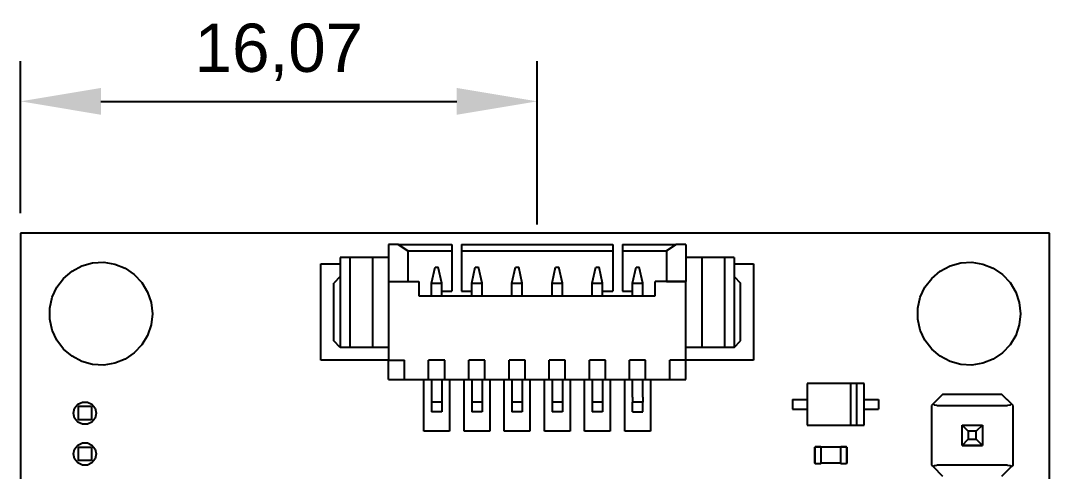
# Model space of a CAD drawing. Header units: millimetres. Extents: x -50 to 227, y -72 to 118.
# Drawn here: x 0 to 32, y -29.01 to -15 of the extents above; entities that cross this region are included whole.
import ezdxf

# ---------------------------------------------------------------- set-up
doc = ezdxf.new("R2010")
doc.units = ezdxf.units.MM
doc.layers.add('VISIBLE', color=7, linetype='Continuous')
doc.styles.get("Standard").update_dxf_attribs({"font": 'arial.ttf'})
doc.dimstyles.get("Standard").update_dxf_attribs({"dimtxt": 2.5, "dimasz": 2.5, "dimexe": 1.25, "dimexo": 0.625, "dimtad": 1, "dimcen": 2.5, "dimazin": 3, "dimtfac": 1, "dimtmove": 0, "dimatfit": 3})

# ---------------------------------------------------------------- blocks, each defined once
blk = doc.blocks.new('*D14')
at = {"color": 0, "lineweight": -2, "transparency": 16777216}
for p, q in [((0, -20.985), (0, -16.257)), ((16.067, -21.333), (16.067, -16.257)), ((2.5, -17.507), (13.567, -17.507))]:
    blk.add_line(p, q, dxfattribs=at)
at = {"color": 0, "transparency": 16777216}
for points in [[(2.5, -17.091), (2.5, -17.924), (0, -17.507)], [(13.567, -17.091), (13.567, -17.924), (16.067, -17.507)]]:
    blk.add_solid(points, dxfattribs=at)
at = {"layer": 'Defpoints', "color": 0, "transparency": 16777216}
for p in [(16.067, -17.507), (0, -21.61), (16.067, -21.958)]:
    blk.add_point(p, dxfattribs=at)
at = {"color": 0, "transparency": 16777216, "insert": (8.034, -15.981), "char_height": 1.5, "attachment_point": 5}
blk.add_mtext('16,07', dxfattribs=at)

msp = doc.modelspace()

# ---------------------------------------------------------------- linework, layer by layer
at = {"layer": 'VISIBLE'}
for points in [[(0, -21.61), (0, -51.61)], [(32, -21.61), (0, -21.61)], [(32, -51.61), (32, -21.61)], [(11.442, -21.958), (11.442, -23.108)], [(11.742, -21.958), (11.442, -21.958)], [(11.742, -21.958), (12.042, -22.158)], [(11.742, -21.958), (12.042, -22.158)], [(12.042, -22.158), (11.742, -21.958)], [(11.742, -21.958), (13.417, -21.958)], [(13.417, -21.958), (13.417, -22.158)], [(13.717, -21.958), (18.417, -21.958)], [(13.717, -21.958), (13.717, -22.158)], [(18.417, -21.958), (18.417, -22.158)], [(18.717, -21.958), (20.392, -21.958)], [(18.717, -21.958), (18.717, -22.158)], [(20.392, -21.958), (20.092, -22.158)], [(20.392, -21.958), (20.092, -22.158)], [(20.392, -21.958), (20.092, -22.158)], [(20.692, -21.958), (20.392, -21.958)], [(20.692, -21.958), (20.692, -23.108)], [(10.242, -22.358), (9.942, -22.358)], [(9.942, -22.358), (9.942, -25.158)], [(10.942, -22.358), (10.242, -22.358)], [(10.242, -22.358), (10.242, -25.158)], [(11.442, -22.358), (10.942, -22.358)], [(10.942, -22.358), (10.942, -25.158)], [(12.042, -22.158), (12.042, -23.108)], [(12.042, -22.158), (13.417, -22.158)], [(13.417, -22.158), (13.417, -23.408)], [(13.717, -22.158), (18.417, -22.158)], [(13.717, -22.158), (13.717, -23.408)], [(18.417, -22.158), (18.417, -23.408)], [(18.717, -22.158), (18.717, -23.408)], [(18.717, -22.158), (20.092, -22.158)], [(20.092, -22.158), (20.092, -23.108)], [(21.192, -22.358), (20.692, -22.358)], [(21.892, -22.358), (21.192, -22.358)], [(21.192, -22.358), (21.192, -25.158)], [(22.192, -22.358), (21.892, -22.358)], [(21.892, -22.358), (21.892, -25.158)], [(22.192, -22.358), (22.192, -25.158)], [(4.1, -24.11), (4.063, -24.454), (3.952, -24.782), (3.774, -25.078), (3.536, -25.33), (3.249, -25.524), (2.928, -25.652), (2.587, -25.708), (2.241, -25.689), (1.908, -25.596), (1.602, -25.434), (1.338, -25.21), (1.129, -24.935), (0.984, -24.621), (0.909, -24.283), (0.909, -23.937), (0.984, -23.599), (1.129, -23.285), (1.338, -23.01), (1.602, -22.786), (1.908, -22.624), (2.241, -22.531), (2.587, -22.512), (2.928, -22.568), (3.249, -22.696), (3.536, -22.891), (3.774, -23.142), (3.952, -23.438), (4.063, -23.766), (4.1, -24.11)], [(9.342, -25.558), (9.342, -22.558)], [(9.342, -22.558), (9.942, -22.558)], [(12.782, -23.158), (12.892, -22.658)], [(12.892, -22.658), (12.992, -22.658)], [(13.102, -23.158), (12.992, -22.658)], [(14.032, -23.158), (14.142, -22.658)], [(14.142, -22.658), (14.242, -22.658)], [(14.352, -23.158), (14.242, -22.658)], [(15.282, -23.158), (15.392, -22.658)], [(15.392, -22.658), (15.492, -22.658)], [(15.602, -23.158), (15.492, -22.658)], [(16.532, -23.158), (16.642, -22.658)], [(16.642, -22.658), (16.742, -22.658)], [(16.852, -23.158), (16.742, -22.658)], [(17.782, -23.158), (17.892, -22.658)], [(17.892, -22.658), (17.992, -22.658)], [(18.102, -23.158), (17.992, -22.658)], [(19.032, -23.158), (19.142, -22.658)], [(19.142, -22.658), (19.242, -22.658)], [(19.352, -23.158), (19.242, -22.658)], [(22.192, -22.558), (22.792, -22.558)], [(22.792, -22.558), (22.792, -25.558)], [(31.1, -24.11), (31.063, -24.454), (30.952, -24.782), (30.774, -25.078), (30.536, -25.33), (30.249, -25.524), (29.928, -25.652), (29.587, -25.708), (29.241, -25.689), (28.908, -25.596), (28.602, -25.434), (28.338, -25.21), (28.129, -24.935), (27.984, -24.621), (27.909, -24.283), (27.909, -23.937), (27.984, -23.599), (28.129, -23.285), (28.338, -23.01), (28.602, -22.786), (28.908, -22.624), (29.241, -22.531), (29.587, -22.512), (29.928, -22.568), (30.249, -22.696), (30.536, -22.891), (30.774, -23.142), (30.952, -23.438), (31.063, -23.766), (31.1, -24.11)], [(9.942, -22.958), (9.742, -23.158)], [(22.192, -22.958), (22.392, -23.158)], [(9.742, -24.958), (9.742, -23.158)], [(11.442, -23.108), (11.442, -25.558)], [(11.442, -23.108), (12.392, -23.108)], [(11.442, -23.108), (12.042, -23.108)], [(12.392, -23.108), (12.392, -23.558)], [(12.782, -23.558), (12.782, -23.158)], [(12.782, -23.158), (13.102, -23.158)], [(13.102, -23.558), (13.102, -23.158)], [(14.032, -23.558), (14.032, -23.158)], [(14.032, -23.158), (14.352, -23.158)], [(14.352, -23.558), (14.352, -23.158)], [(15.282, -23.558), (15.282, -23.158)], [(15.282, -23.158), (15.602, -23.158)], [(15.602, -23.558), (15.602, -23.158)], [(16.532, -23.558), (16.532, -23.158)], [(16.532, -23.158), (16.852, -23.158)], [(16.852, -23.558), (16.852, -23.158)], [(17.782, -23.558), (17.782, -23.158)], [(17.782, -23.158), (18.102, -23.158)], [(18.102, -23.558), (18.102, -23.158)], [(19.032, -23.558), (19.032, -23.158)], [(19.032, -23.158), (19.352, -23.158)], [(19.352, -23.558), (19.352, -23.158)], [(19.742, -23.558), (19.742, -23.108)], [(20.692, -23.108), (19.742, -23.108)], [(20.092, -23.108), (20.692, -23.108)], [(20.692, -25.558), (20.692, -23.108)], [(22.392, -24.958), (22.392, -23.158)], [(12.392, -23.558), (19.742, -23.558)], [(13.102, -23.408), (13.417, -23.408)], [(13.717, -23.408), (14.032, -23.408)], [(18.102, -23.408), (18.417, -23.408)], [(18.717, -23.408), (19.032, -23.408)], [(9.942, -25.158), (9.742, -24.958)], [(22.192, -25.158), (22.392, -24.958)], [(10.242, -25.158), (9.942, -25.158)], [(10.942, -25.158), (10.242, -25.158)], [(11.442, -25.158), (10.942, -25.158)], [(21.192, -25.158), (20.692, -25.158)], [(21.892, -25.158), (21.192, -25.158)], [(22.192, -25.158), (21.892, -25.158)], [(11.442, -25.558), (9.342, -25.558)], [(11.442, -26.158), (11.442, -25.558)], [(11.442, -25.558), (11.942, -25.558)], [(11.942, -26.158), (11.942, -25.558)], [(13.192, -25.558), (12.692, -25.558)], [(12.692, -26.158), (12.692, -25.558)], [(13.192, -26.158), (13.192, -25.558)], [(14.442, -25.558), (13.942, -25.558)], [(13.942, -26.158), (13.942, -25.558)], [(14.442, -26.158), (14.442, -25.558)], [(15.692, -25.558), (15.192, -25.558)], [(15.192, -26.158), (15.192, -25.558)], [(15.692, -26.158), (15.692, -25.558)], [(16.942, -25.558), (16.442, -25.558)], [(16.442, -26.158), (16.442, -25.558)], [(16.942, -26.158), (16.942, -25.558)], [(18.192, -25.558), (17.692, -25.558)], [(17.692, -26.158), (17.692, -25.558)], [(18.192, -26.158), (18.192, -25.558)], [(19.442, -25.558), (18.942, -25.558)], [(18.942, -26.158), (18.942, -25.558)], [(19.442, -26.158), (19.442, -25.558)], [(20.692, -25.558), (20.192, -25.558)], [(20.192, -26.158), (20.192, -25.558)], [(20.692, -26.158), (20.692, -25.558)], [(22.792, -25.558), (20.692, -25.558)], [(11.442, -26.158), (11.942, -26.158)], [(11.942, -26.158), (12.692, -26.158)], [(12.542, -27.758), (12.542, -26.158)], [(12.692, -26.158), (13.192, -26.158)], [(12.782, -26.158), (12.782, -26.708)], [(13.102, -26.158), (13.102, -26.708)], [(13.192, -26.158), (13.942, -26.158)], [(13.342, -26.158), (13.342, -27.758)], [(13.792, -27.758), (13.792, -26.158)], [(13.942, -26.158), (14.442, -26.158)], [(14.032, -26.158), (14.032, -26.708)], [(14.352, -26.158), (14.352, -26.708)], [(14.442, -26.158), (15.192, -26.158)], [(14.592, -26.158), (14.592, -27.758)], [(15.042, -27.758), (15.042, -26.158)], [(15.192, -26.158), (15.692, -26.158)], [(15.282, -26.158), (15.282, -26.708)], [(15.602, -26.158), (15.602, -26.708)], [(15.692, -26.158), (16.442, -26.158)], [(15.842, -26.158), (15.842, -27.758)], [(16.292, -27.758), (16.292, -26.158)], [(16.442, -26.158), (16.942, -26.158)], [(16.532, -26.158), (16.532, -26.708)], [(16.852, -26.158), (16.852, -26.708)], [(16.942, -26.158), (17.692, -26.158)], [(17.092, -26.158), (17.092, -27.758)], [(17.542, -27.758), (17.542, -26.158)], [(17.692, -26.158), (18.192, -26.158)], [(17.782, -26.158), (17.782, -26.708)], [(18.102, -26.158), (18.102, -26.708)], [(18.192, -26.158), (18.942, -26.158)], [(18.342, -26.158), (18.342, -27.758)], [(18.792, -27.758), (18.792, -26.158)], [(18.942, -26.158), (19.442, -26.158)], [(19.032, -26.708), (19.032, -26.158)], [(19.352, -26.708), (19.352, -26.158)], [(19.442, -26.158), (20.192, -26.158)], [(19.592, -26.158), (19.592, -27.758)], [(20.192, -26.158), (20.692, -26.158)], [(25.813, -26.275), (24.463, -26.275)], [(24.463, -26.275), (24.463, -27.575)], [(25.813, -26.275), (25.813, -27.575)], [(25.813, -26.275), (25.813, -27.575)], [(26.005, -26.275), (25.813, -26.275)], [(26.005, -27.575), (26.005, -26.275)], [(26.238, -26.275), (26.005, -26.275)], [(26.005, -27.575), (26.005, -26.275)], [(26.238, -27.575), (26.238, -26.275)], [(2.355, -27.201), (2.32, -27.355), (2.221, -27.479), (2.079, -27.547), (1.921, -27.547), (1.779, -27.479), (1.68, -27.355), (1.645, -27.201), (1.68, -27.047), (1.779, -26.924), (1.921, -26.855), (2.079, -26.855), (2.221, -26.924), (2.32, -27.047), (2.355, -27.201)], [(12.782, -26.708), (12.782, -26.725), (12.782, -26.741), (12.782, -26.758), (12.782, -26.773), (12.782, -26.788), (12.782, -26.802), (12.782, -26.814), (12.782, -26.825), (12.782, -26.835), (12.782, -26.843), (12.782, -26.85), (12.782, -26.854), (12.782, -26.857), (12.782, -26.858)], [(12.782, -26.858), (12.782, -27.158)], [(13.102, -26.858), (12.782, -26.858)], [(13.102, -26.708), (13.102, -26.725), (13.102, -26.741), (13.102, -26.758), (13.102, -26.773), (13.102, -26.788), (13.102, -26.802), (13.102, -26.814), (13.102, -26.825), (13.102, -26.835), (13.102, -26.843), (13.102, -26.85), (13.102, -26.854), (13.102, -26.857), (13.102, -26.858)], [(13.102, -26.858), (13.102, -27.158)], [(14.032, -26.708), (14.032, -26.725), (14.032, -26.741), (14.032, -26.758), (14.032, -26.773), (14.032, -26.788), (14.032, -26.802), (14.032, -26.814), (14.032, -26.825), (14.032, -26.835), (14.032, -26.843), (14.032, -26.85), (14.032, -26.854), (14.032, -26.857), (14.032, -26.858)], [(14.032, -26.858), (14.032, -27.158)], [(14.352, -26.858), (14.032, -26.858)], [(14.352, -26.708), (14.352, -26.725), (14.352, -26.741), (14.352, -26.758), (14.352, -26.773), (14.352, -26.788), (14.352, -26.802), (14.352, -26.814), (14.352, -26.825), (14.352, -26.835), (14.352, -26.843), (14.352, -26.85), (14.352, -26.854), (14.352, -26.857), (14.352, -26.858)], [(14.352, -26.858), (14.352, -27.158)], [(15.282, -26.708), (15.282, -26.725), (15.282, -26.741), (15.282, -26.758), (15.282, -26.773), (15.282, -26.788), (15.282, -26.802), (15.282, -26.814), (15.282, -26.825), (15.282, -26.835), (15.282, -26.843), (15.282, -26.85), (15.282, -26.854), (15.282, -26.857), (15.282, -26.858)], [(15.282, -26.858), (15.282, -27.158)], [(15.602, -26.858), (15.282, -26.858)], [(15.602, -26.708), (15.602, -26.725), (15.602, -26.741), (15.602, -26.758), (15.602, -26.773), (15.602, -26.788), (15.602, -26.802), (15.602, -26.814), (15.602, -26.825), (15.602, -26.835), (15.602, -26.843), (15.602, -26.85), (15.602, -26.854), (15.602, -26.857), (15.602, -26.858)], [(15.602, -26.858), (15.602, -27.158)], [(16.532, -26.708), (16.532, -26.725), (16.532, -26.741), (16.532, -26.758), (16.532, -26.773), (16.532, -26.788), (16.532, -26.802), (16.532, -26.814), (16.532, -26.825), (16.532, -26.835), (16.532, -26.843), (16.532, -26.85), (16.532, -26.854), (16.532, -26.857), (16.532, -26.858)], [(16.532, -26.858), (16.532, -27.158)], [(16.852, -26.858), (16.532, -26.858)], [(16.852, -26.708), (16.852, -26.725), (16.852, -26.741), (16.852, -26.758), (16.852, -26.773), (16.852, -26.788), (16.852, -26.802), (16.852, -26.814), (16.852, -26.825), (16.852, -26.835), (16.852, -26.843), (16.852, -26.85), (16.852, -26.854), (16.852, -26.857), (16.852, -26.858)], [(16.852, -26.858), (16.852, -27.158)], [(17.782, -26.708), (17.782, -26.725), (17.782, -26.741), (17.782, -26.758), (17.782, -26.773), (17.782, -26.788), (17.782, -26.802), (17.782, -26.814), (17.782, -26.825), (17.782, -26.835), (17.782, -26.843), (17.782, -26.85), (17.782, -26.854), (17.782, -26.857), (17.782, -26.858)], [(17.782, -26.858), (17.782, -27.158)], [(18.102, -26.858), (17.782, -26.858)], [(18.102, -26.708), (18.102, -26.725), (18.102, -26.741), (18.102, -26.758), (18.102, -26.773), (18.102, -26.788), (18.102, -26.802), (18.102, -26.814), (18.102, -26.825), (18.102, -26.835), (18.102, -26.843), (18.102, -26.85), (18.102, -26.854), (18.102, -26.857), (18.102, -26.858)], [(18.102, -26.858), (18.102, -27.158)], [(19.032, -26.708), (19.032, -26.725), (19.032, -26.741), (19.032, -26.758), (19.032, -26.773), (19.032, -26.788), (19.032, -26.802), (19.032, -26.814), (19.032, -26.825), (19.032, -26.835), (19.032, -26.843), (19.032, -26.85), (19.032, -26.854), (19.032, -26.857), (19.032, -26.858)], [(19.032, -27.158), (19.032, -26.858)], [(19.352, -26.858), (19.032, -26.858)], [(19.352, -26.708), (19.352, -26.725), (19.352, -26.741), (19.352, -26.758), (19.352, -26.773), (19.352, -26.788), (19.352, -26.802), (19.352, -26.814), (19.352, -26.825), (19.352, -26.835), (19.352, -26.843), (19.352, -26.85), (19.352, -26.854), (19.352, -26.857), (19.352, -26.858)], [(19.352, -27.158), (19.352, -26.858)], [(24.013, -26.775), (24.013, -27.075)], [(24.013, -26.775), (24.141, -26.775)], [(24.141, -26.775), (24.189, -26.775), (24.214, -26.775)], [(24.214, -26.775), (24.258, -26.775)], [(24.258, -26.775), (24.282, -26.775), (24.327, -26.775), (24.455, -26.775)], [(24.455, -26.775), (24.463, -26.775)], [(26.238, -26.775), (26.245, -26.775)], [(26.245, -26.775), (26.374, -26.775), (26.418, -26.775), (26.442, -26.775)], [(26.442, -26.775), (26.486, -26.775)], [(26.486, -26.775), (26.511, -26.775), (26.56, -26.775)], [(26.56, -26.775), (26.688, -26.775)], [(26.688, -26.775), (26.688, -27.075)], [(28.676, -26.62), (28.33, -26.966)], [(28.381, -26.915), (28.676, -26.62)], [(28.676, -26.62), (28.676, -26.62)], [(30.525, -26.62), (28.676, -26.62)], [(30.525, -26.62), (28.676, -26.62)], [(30.819, -26.915), (30.525, -26.62)], [(30.525, -26.62), (30.525, -26.62)], [(30.87, -26.966), (30.525, -26.62)], [(2.203, -26.997), (1.796, -26.997)], [(1.796, -26.997), (1.796, -27.404)], [(2.203, -26.997), (2.203, -27.404)], [(13.102, -27.158), (12.782, -27.158)], [(14.352, -27.158), (14.032, -27.158)], [(15.602, -27.158), (15.282, -27.158)], [(16.852, -27.158), (16.532, -27.158)], [(18.102, -27.158), (17.782, -27.158)], [(19.032, -27.158), (19.352, -27.158)], [(24.013, -27.075), (24.141, -27.075)], [(24.141, -27.075), (24.189, -27.075), (24.214, -27.075)], [(24.214, -27.075), (24.258, -27.075)], [(24.258, -27.075), (24.282, -27.075), (24.327, -27.075), (24.455, -27.075)], [(24.455, -27.075), (24.463, -27.075)], [(26.238, -27.075), (26.245, -27.075)], [(26.245, -27.075), (26.374, -27.075), (26.418, -27.075), (26.442, -27.075)], [(26.442, -27.075), (26.486, -27.075)], [(26.486, -27.075), (26.511, -27.075), (26.56, -27.075)], [(26.56, -27.075), (26.688, -27.075)], [(28.381, -26.915), (28.345, -26.951), (28.33, -26.966)], [(28.33, -26.966), (28.33, -28.815)], [(28.33, -26.966), (28.33, -27.109)], [(28.503, -26.966), (28.434, -26.951), (28.381, -26.915)], [(28.503, -26.966), (30.697, -26.966)], [(30.819, -26.915), (30.767, -26.951), (30.697, -26.966)], [(30.87, -26.966), (30.819, -26.915)], [(30.87, -28.815), (30.87, -26.966)], [(30.87, -26.966), (30.87, -26.966)], [(2.203, -27.404), (1.796, -27.404)], [(13.342, -27.758), (12.542, -27.758)], [(14.592, -27.758), (13.792, -27.758)], [(15.842, -27.758), (15.042, -27.758)], [(17.092, -27.758), (16.292, -27.758)], [(18.342, -27.758), (17.542, -27.758)], [(19.592, -27.758), (18.792, -27.758)], [(24.463, -27.575), (25.813, -27.575)], [(25.813, -27.575), (26.005, -27.575)], [(26.005, -27.575), (26.238, -27.575)], [(29.285, -28.205), (29.285, -27.575)], [(29.285, -27.575), (29.915, -27.575)], [(29.475, -27.765), (29.285, -27.575)], [(29.475, -27.765), (29.475, -28.015)], [(29.725, -27.765), (29.475, -27.765)], [(29.915, -27.575), (29.725, -27.765)], [(29.725, -28.015), (29.725, -27.765)], [(29.915, -27.575), (29.915, -28.205)], [(2.355, -28.471), (2.32, -28.625), (2.221, -28.749), (2.079, -28.817), (1.921, -28.817), (1.779, -28.749), (1.68, -28.625), (1.645, -28.471), (1.68, -28.317), (1.779, -28.194), (1.921, -28.125), (2.079, -28.125), (2.221, -28.194), (2.32, -28.317), (2.355, -28.471)], [(29.285, -28.205), (29.475, -28.015)], [(29.475, -28.015), (29.725, -28.015)], [(29.915, -28.205), (29.725, -28.015)], [(2.203, -28.267), (1.796, -28.267)], [(1.796, -28.267), (1.796, -28.674)], [(2.203, -28.267), (2.203, -28.674)], [(24.712, -28.248), (24.7, -28.26)], [(24.712, -28.248), (24.7, -28.26)], [(24.7, -28.76), (24.7, -28.26)], [(24.7, -28.26), (24.7, -28.76)], [(24.888, -28.248), (24.712, -28.248)], [(24.712, -28.248), (24.888, -28.248)], [(24.9, -28.26), (24.888, -28.248)], [(24.9, -28.26), (24.888, -28.248)], [(25.5, -28.26), (24.9, -28.26)], [(24.9, -28.76), (24.9, -28.26)], [(25.512, -28.248), (25.5, -28.26)], [(25.512, -28.248), (25.5, -28.26)], [(25.5, -28.26), (25.5, -28.76)], [(25.688, -28.248), (25.512, -28.248)], [(25.512, -28.248), (25.688, -28.248)], [(25.7, -28.26), (25.688, -28.248)], [(25.7, -28.26), (25.688, -28.248)], [(25.7, -28.76), (25.7, -28.26)], [(25.7, -28.26), (25.7, -28.76)], [(29.285, -28.205), (29.285, -28.205)], [(29.285, -28.205), (29.285, -28.205)], [(29.915, -28.205), (29.285, -28.205)], [(29.915, -28.205), (29.285, -28.205)], [(29.285, -28.205), (29.285, -28.205)], [(29.285, -28.205), (29.285, -28.205)], [(29.285, -28.205), (29.915, -28.205)], [(29.915, -28.205), (29.915, -28.205)], [(29.915, -28.205), (29.915, -28.205)], [(29.915, -28.205), (29.915, -28.205)], [(29.915, -28.205), (29.915, -28.205)], [(2.203, -28.674), (1.796, -28.674)], [(24.7, -28.76), (24.712, -28.772)], [(24.888, -28.772), (24.712, -28.772)], [(24.888, -28.772), (24.9, -28.76)], [(25.5, -28.76), (24.9, -28.76)], [(25.5, -28.76), (25.512, -28.772)], [(25.688, -28.772), (25.512, -28.772)], [(25.688, -28.772), (25.7, -28.76)], [(28.33, -28.815), (28.345, -28.829), (28.381, -28.865)], [(28.33, -28.815), (28.381, -28.865)], [(28.381, -28.865), (28.434, -28.829), (28.503, -28.815)], [(28.381, -28.865), (28.676, -29.16)], [(30.697, -28.815), (28.503, -28.815)], [(30.525, -29.16), (30.819, -28.865)], [(30.697, -28.815), (30.767, -28.829), (30.819, -28.865)], [(30.819, -28.865), (30.87, -28.815)], [(30.87, -28.815), (30.819, -28.865)]]:
    msp.add_lwpolyline(points, dxfattribs=at)

# ---------------------------------------------------------------- dimensions: what is measured, and where the dimension line sits
dim = msp.add_linear_dim(base=(16.067, -17.507), p1=(0, -21.61), p2=(16.067, -21.958), dimstyle='Standard', override={"dimtxt": 1.5, "dimtxsty": 'Standard', "dimadec": 0, "dimazin": 0, "dimfxl": 1})
dim.commit()
dim.dimension.update_dxf_attribs({"geometry": '*D14', "text_midpoint": (8.034, -15.981)})

doc.saveas('drawing.dxf')
